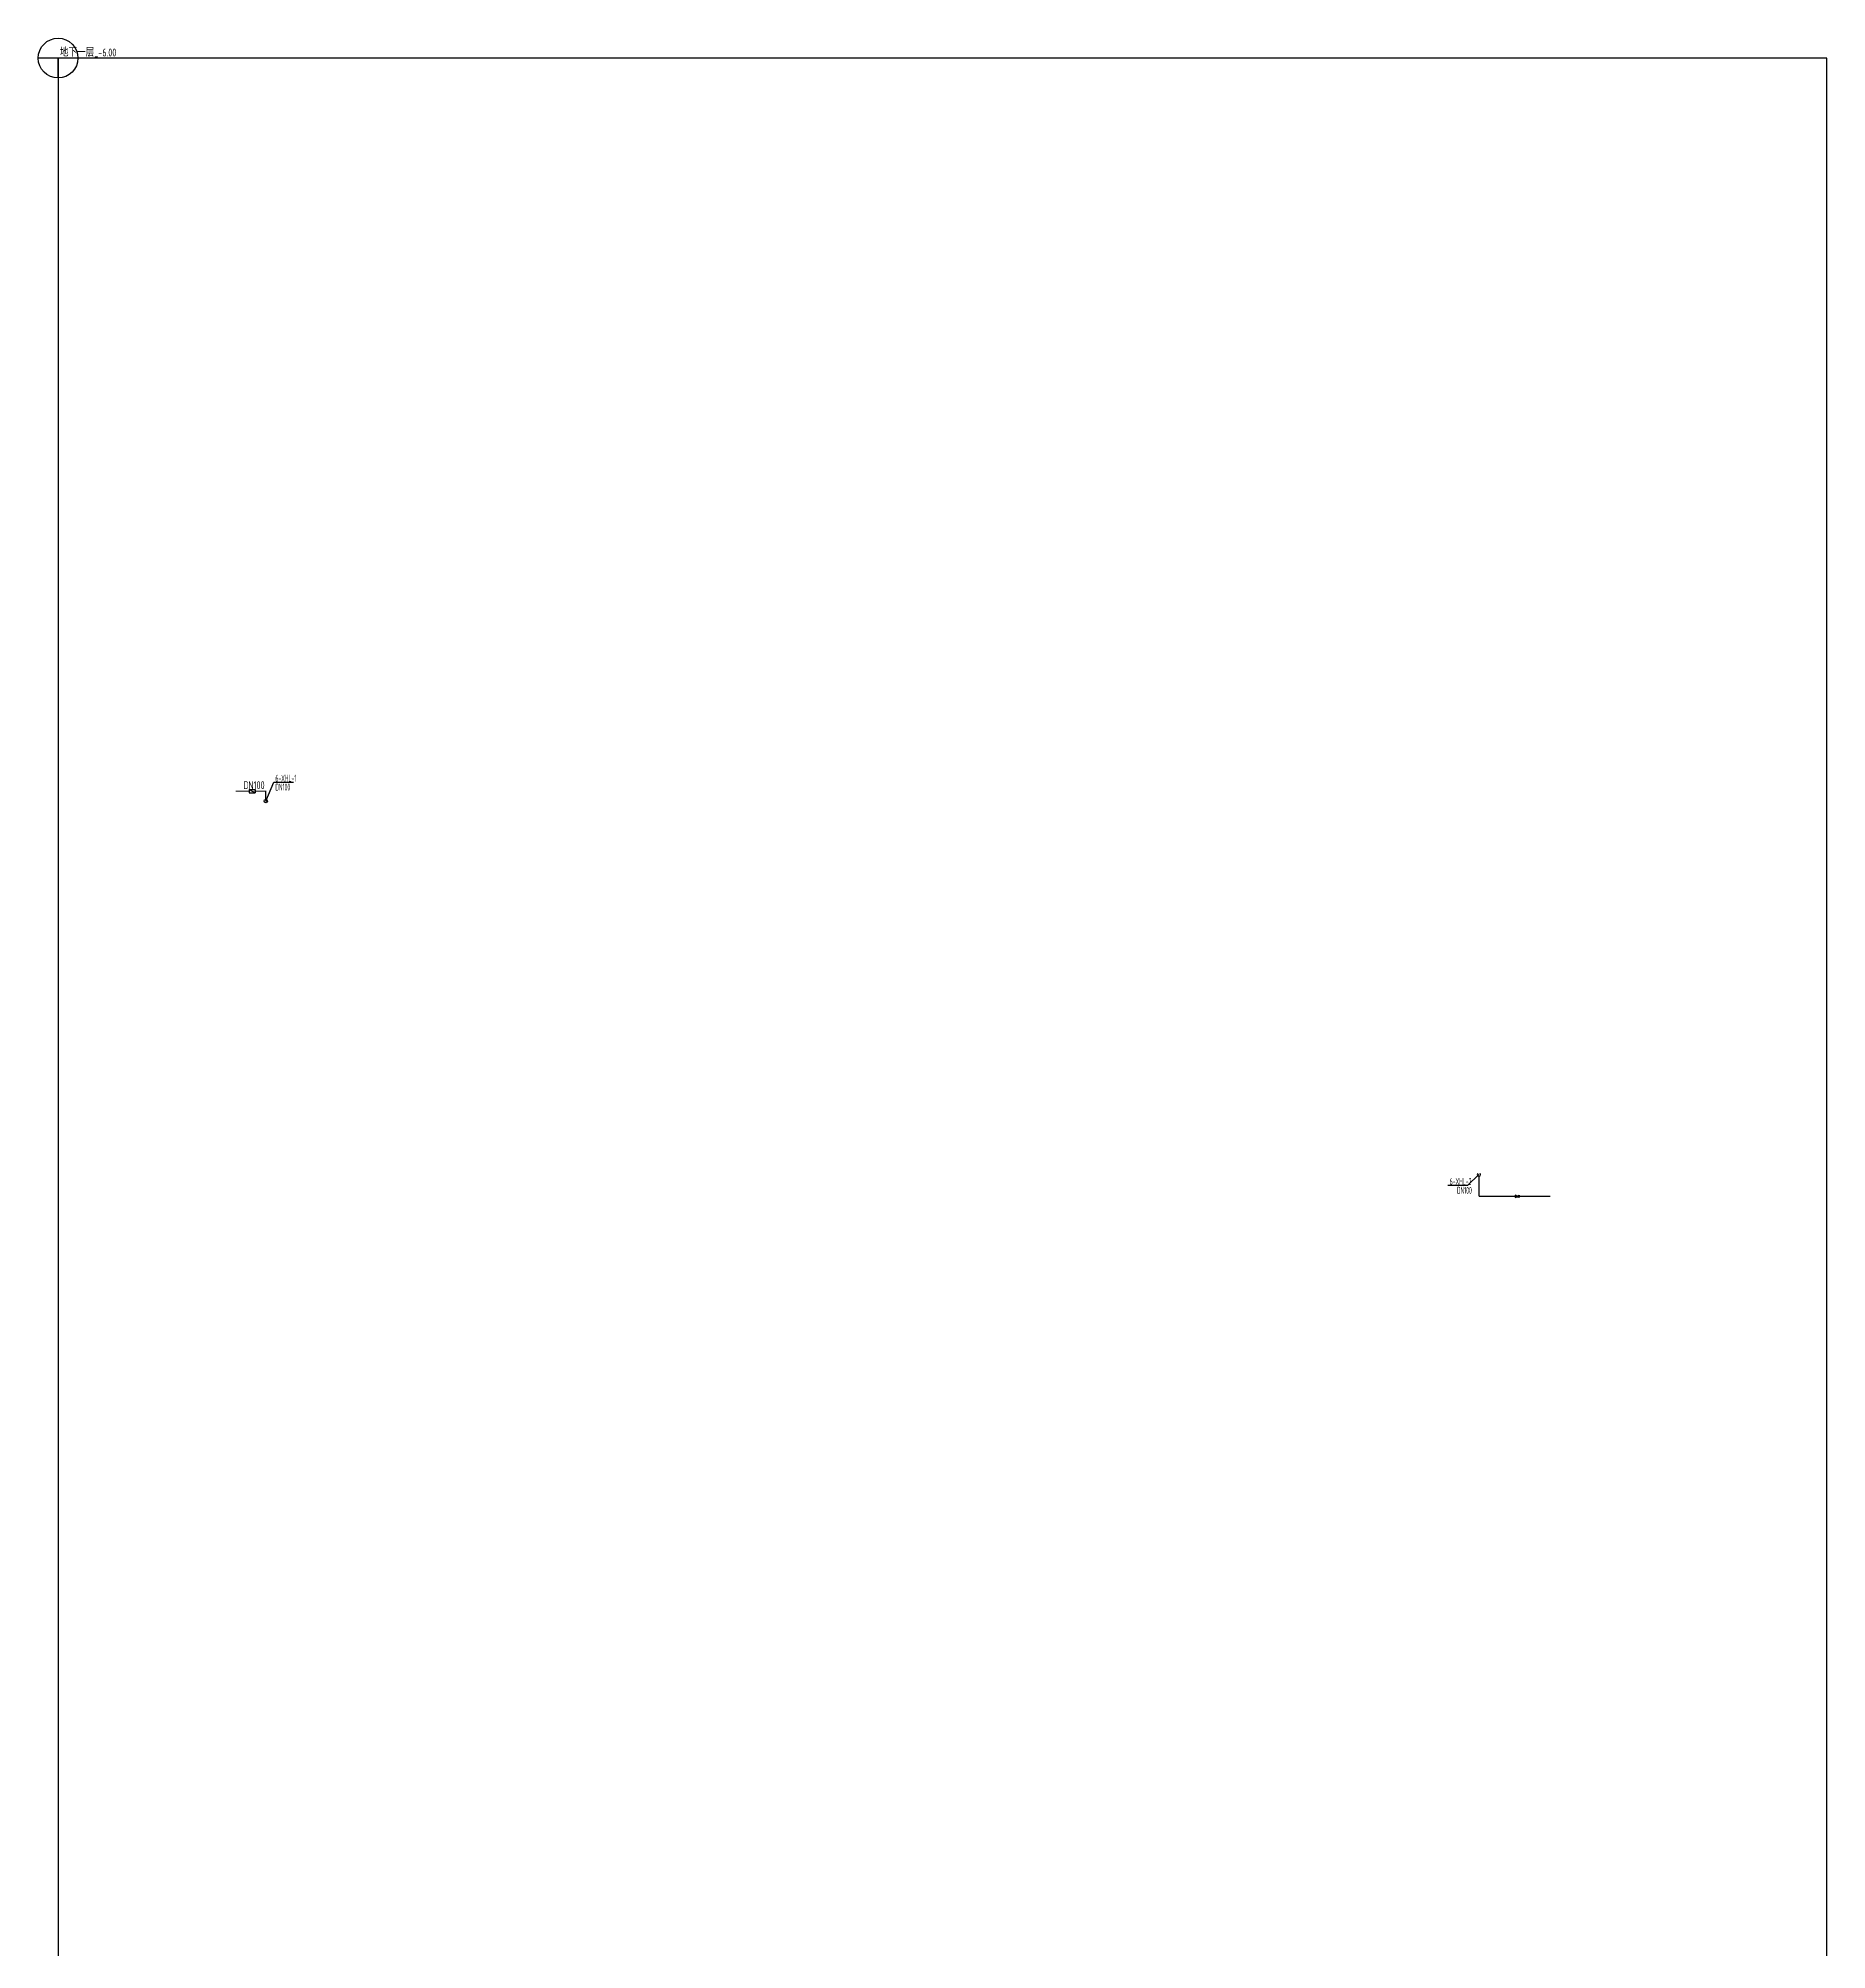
# Model space of a CAD drawing. Header units: millimetres. Extents: x -47741 to 42264, y -1159854 to 32416.
# Drawn here: x -47741 to 42264, y -63805 to 32416 of the extents above; entities that cross this region are included whole.
import ezdxf

# ---------------------------------------------------------------- set-up
doc = ezdxf.new("R2010")
doc.units = ezdxf.units.MM
doc.header["$LTSCALE"] = 1000
doc.layers.get('0').update_dxf_attribs({"linetype": 'CONTINUOUS'})
for name, color, linetype in [('DIM_消防', 3, 'CONTINUOUS'), ('PIPE-消防', 1, 'CONTINUOUS'), ('S-Xh_注释', 3, 'CONTINUOUS'), ('TEXT_消防', 7, 'CONTINUOUS'), ('VALVE_消防', 7, 'CONTINUOUS'), ('VPIPE-消防', 1, 'CONTINUOUS')]:
    doc.layers.add(name, color=color, linetype=linetype)
doc.styles.add('_TWT_PIPEDN', font='GBENOR', dxfattribs={"width": 0.7, "height": 3.5, "bigfont": 'HZTXT'})
doc.styles.add('_TWT_SERIAL', font='GBENOR', dxfattribs={"width": 0.7, "height": 3.5, "bigfont": 'HZTXT'})
doc.styles.add('AUDIT_D_250914160146-2', font='GBENOR', dxfattribs={"width": 0.7, "height": 3.5, "bigfont": 'HZTXT'})
doc.styles.get("Standard").update_dxf_attribs({"font": 'GBENOR', "bigfont": 'GBCBIG'})

# ---------------------------------------------------------------- blocks, each defined once
blk = doc.blocks.new('Floorbase')
for p, q in [((0, 0), (-1000, 0)), ((0, -1000), (0, 0))]:
    blk.add_line(p, q)
blk.add_circle((0, 0), 1000)
at = {"style": '_TWT_PIPEDN', "width": 0.8}
blk.add_attdef('Elevation', (92, 81), '', height=400, dxfattribs=at)
blk = doc.blocks.new('$VALVE$00000316')
for p, q in [((-125, 72), (125, -72)), ((-125, 72), (-125, -72)), ((-125, 72), (125, 72)), ((125, 72), (125, -72)), ((-125, -72), (125, -72))]:
    blk.add_line(p, q)
at = {"const_width": 21.1}
blk.add_lwpolyline([(-11, 0, 1), (11, 0, 1)], format="xyb", close=True, dxfattribs=at)
for p in [(-125, 0), (125, 0)]:
    blk.add_point(p)
at = {"color": 7, "flags": 9}
for tag in ['XSIZE', 'YSIZE']:
    blk.add_attdef(tag, (0, 0), '', height=0.5, dxfattribs=at)
blk = doc.blocks.new('$VALVE$00000296')
for points in [[(-125, 72), (-125, -72), (125, 72), (125, -72), (-125, 72)], [(0, 60), (0, -64)]]:
    blk.add_lwpolyline(points)
for p in [(-125, 0), (125, 0)]:
    blk.add_point(p)

msp = doc.modelspace()

# ---------------------------------------------------------------- hatches: boundary and pattern name
at = {"layer": 'PIPE-消防'}
for points in [[(-36291, -5484), (-36291, -5454), (-36261, -5454)], [(-36291, -5484), (-36261, -5484), (-36261, -5454)]]:
    msp.add_hatch(color=256, dxfattribs=at).paths.add_polyline_path(points)

# ---------------------------------------------------------------- linework, layer by layer
at = {"layer": 'DIM_消防'}
for p, q in [((-36291, -5984), (-35878, -5034)), ((-35878, -5034), (-34896, -5034)), ((24759, -24784, -6000), (24177, -25331, -6000)), ((24177, -25331, -6000), (23195, -25331, -6000))]:
    msp.add_line(p, q, dxfattribs=at)
at = {"layer": 'PIPE-消防', "const_width": 60}
for points in [[(-37121, -5484), (-37803, -5484)], [(-36291, -5484), (-36822, -5484)], [(-36291, -5904), (-36291, -5484)], [(24759, -24864), (24759, -25884)], [(24759, -25884), (26578, -25884)], [(26778, -25884), (28359, -25884)]]:
    msp.add_lwpolyline(points, dxfattribs=at)
at = {"layer": 'S-Xh_注释'}
msp.add_lwpolyline([(-46741, -160027), (42264, -160027), (42264, 31416), (-46741, 31416)], close=True, dxfattribs=at)
at = {"layer": 'VPIPE-消防'}
msp.add_circle((-36291, -5984), 80, dxfattribs=at)
msp.add_arc((24759, -24784), 80, 135, 45, dxfattribs=at)

# ---------------------------------------------------------------- block references
at = {"layer": 'S-Xh_注释', "color": 0}
msp.add_blockref('Floorbase', (-46741, 31416), dxfattribs=at).add_auto_attribs({'Elevation': '地下一层_-6.00'})
at = {"layer": 'VALVE_消防', "xscale": -1.2, "yscale": -1.2, "zscale": 1.2, "rotation": 180.0000000102928}
msp.add_blockref('$VALVE$00000316', (-36972, -5484), dxfattribs=at)
at = {"layer": 'VALVE_消防', "xscale": 0.8, "yscale": 0.8, "zscale": 0.8}
msp.add_blockref('$VALVE$00000296', (26678, -25884), dxfattribs=at)

# ---------------------------------------------------------------- texts
at = {"layer": 'DIM_消防', "color": 7, "style": '_TWT_SERIAL', "width": 0.56}
for s, p in [('6-XHL-1', (-35808, -5008)), ('DN100', (-35808, -5454)), ('6-XHL-2', (23287, -25305, -6000)), ('DN100', (23655, -25751, -6000))]:
    msp.add_text(s, height=350, dxfattribs=at).set_placement(p)
at = {"layer": 'TEXT_消防', "style": 'AUDIT_D_250914160146-2', "width": 0.7}
msp.add_text('DN100', height=400, dxfattribs=at).set_placement((-37420, -5384))

doc.saveas('drawing.dxf')
